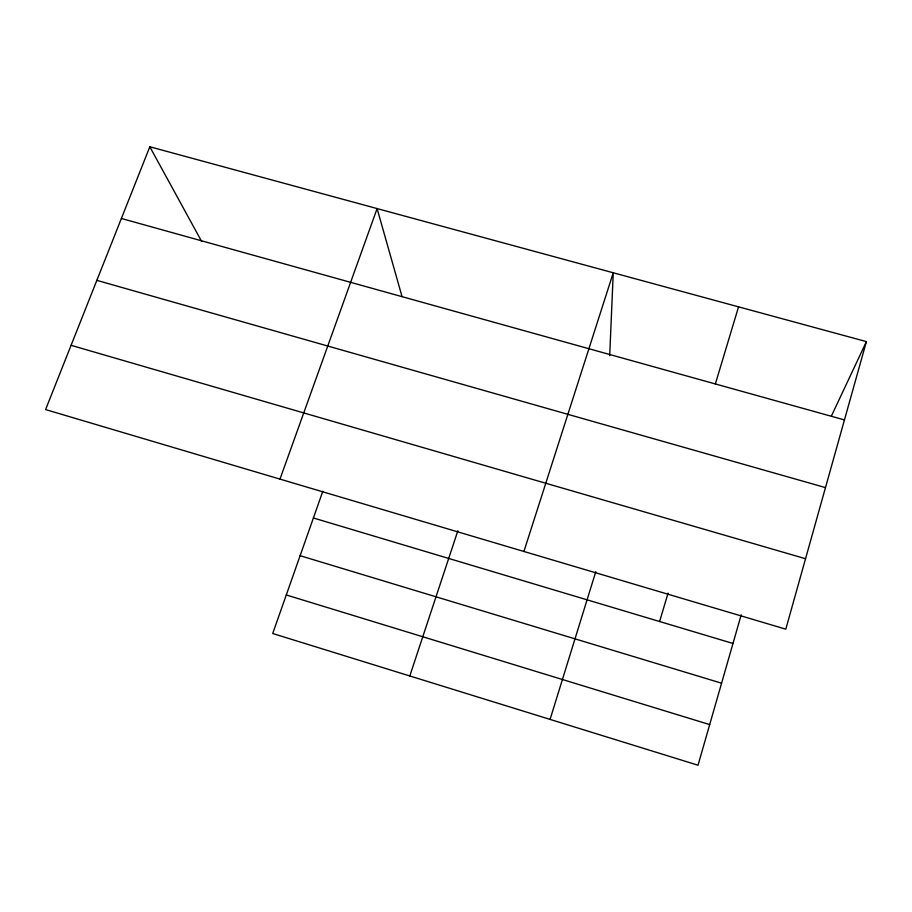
<?xml version="1.0" encoding="UTF-8"?>
<svg xmlns="http://www.w3.org/2000/svg" width="912" height="912" viewBox="0 0 912 912"><rect width="100%" height="100%" fill="white"/><g stroke="black" fill="none" stroke-linecap="round" stroke-linejoin="round"><path stroke-width="1.37" d="M609.695 355.691L613.252 272.779L523.91 551.464M866.4 341.612L785.802 629.166L45.6 409.579L149.819 146.775L866.4 341.612L831.413 416.02M741.217 614.813L698.022 765.225L272.711 633.509L322.802 491.283M659.604 621.517L668.074 593.119M715.361 383.963L738.538 306.854M550.073 719.408L595.787 571.687M409.807 675.963L457.858 530.773M279.984 479.108L377.101 208.574L402.044 296.617M121.387 218.47L844.455 419.919M96.843 280.349L825.485 487.601M71.079 345.317L805.547 558.725M313.397 517.982L732.986 643.462M300.116 555.693L721.574 683.191M286.288 594.966L709.696 724.595M149.819 146.775L201.632 241.429"/></g></svg>
